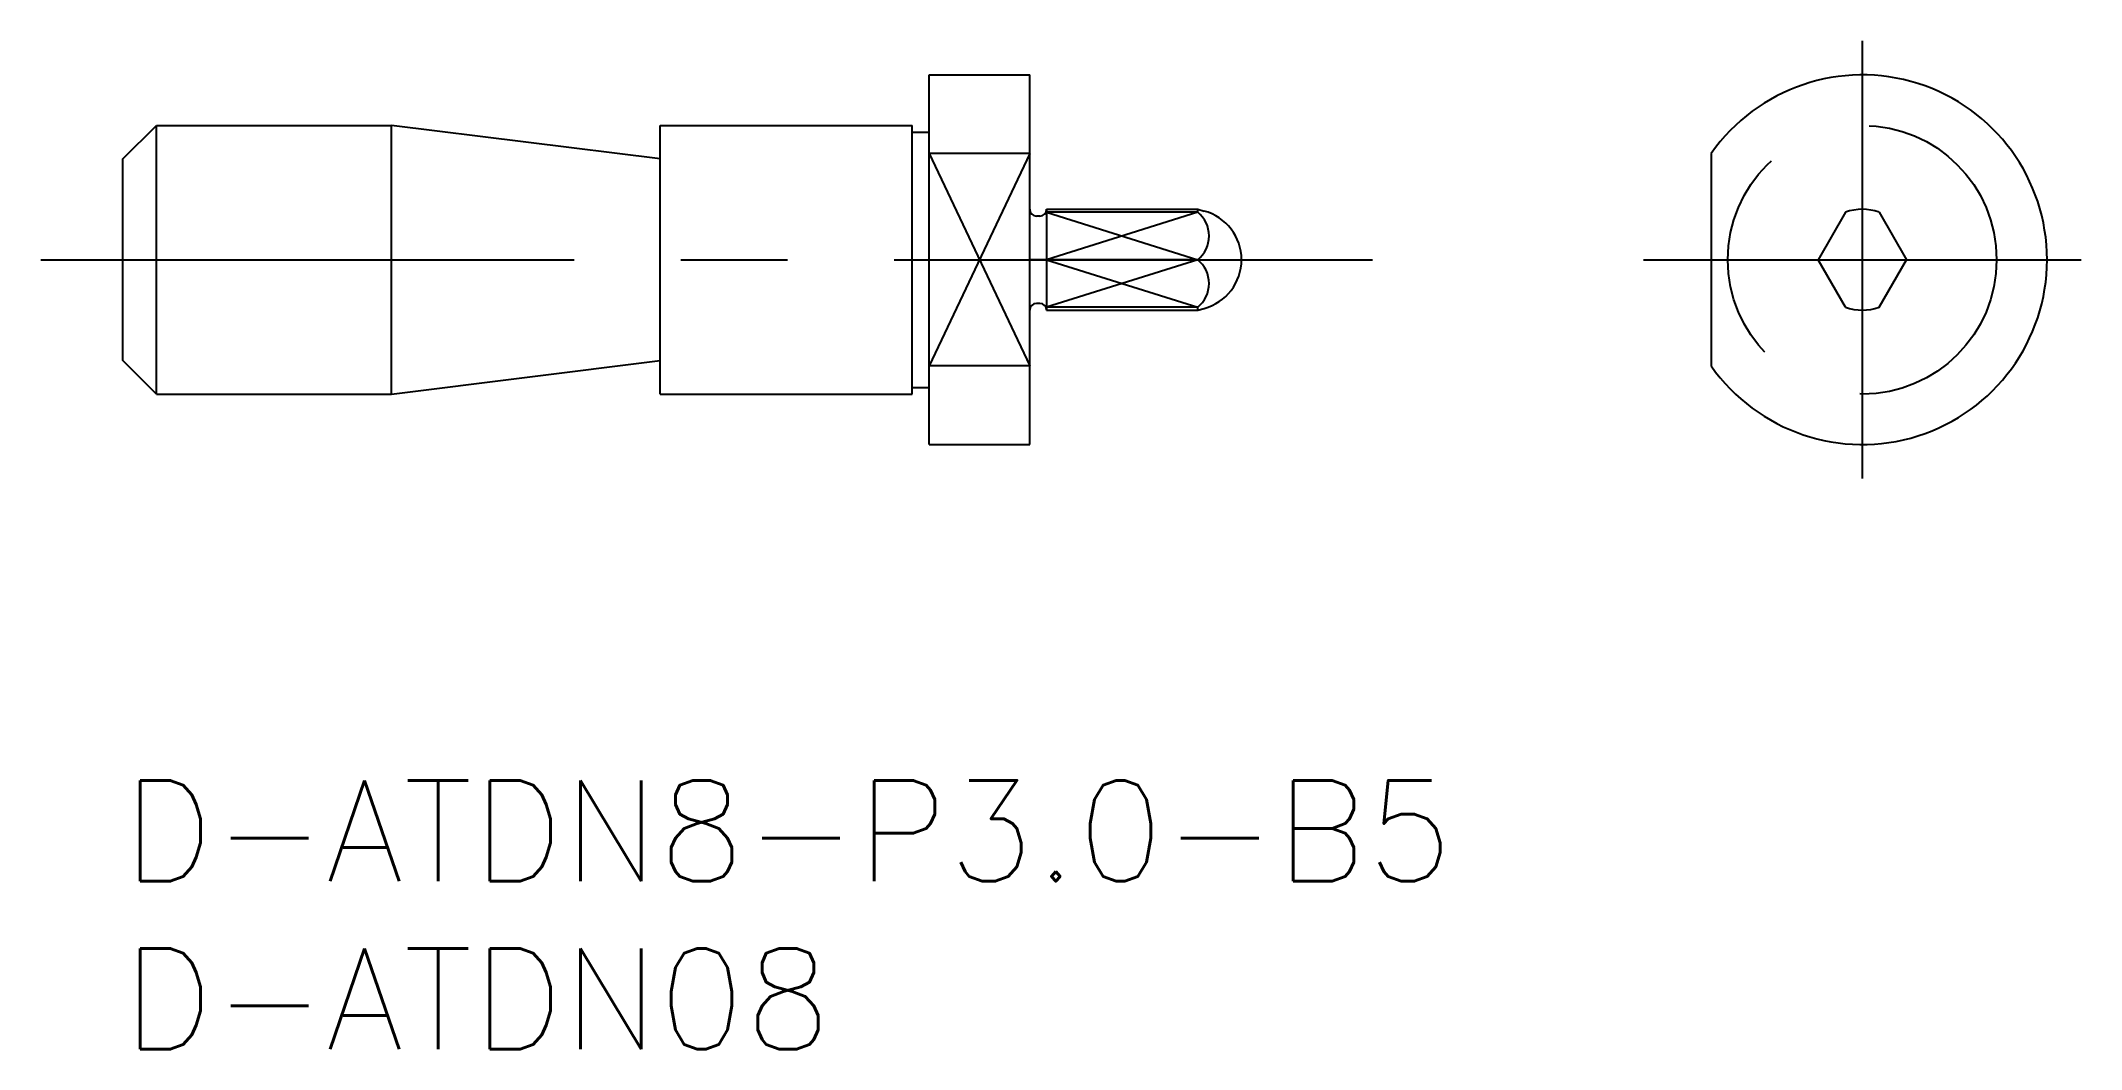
# Model space of a CAD drawing. Extents: x -2.4 to 58.3, y -8 to 22.
import ezdxf

# ---------------------------------------------------------------- set-up
doc = ezdxf.new("R2010")
doc.units = 0
doc.header["$LTSCALE"] = 0.5
doc.linetypes.add('CENTER', pattern=[50.8, 31.75, -6.35, 6.35, -6.35])
doc.linetypes.add('DASHED', pattern=[19.05, 12.7, -6.35])
doc.layers.get('0').update_dxf_attribs({"linetype": 'CONTINUOUS'})
for name, color, linetype in [('MSM_CENTER', 1, 'CENTER'), ('MSM_CONTINUOUS', 7, 'CONTINUOUS'), ('MSM_DASHED', 4, 'DASHED'), ('MSM_NARROW', 5, 'CONTINUOUS'), ('MSM_PART_NUMBER', 7, 'CONTINUOUS')]:
    doc.layers.add(name, color=color, linetype=linetype)
doc.styles.get("Standard").update_dxf_attribs({"font": 'txt.shx', "height": 3, "bigfont": 'bigfont.shx'})

# ---------------------------------------------------------------- blocks, each defined once
blk = doc.blocks.new('*U2')
at = {"layer": 'MSM_PART_NUMBER'}
blk.add_text('D-ATDN8-P3.0-B5', height=3, dxfattribs=at).set_placement((0, -3))
blk = doc.blocks.new('*U3')
at = {"layer": 'MSM_PART_NUMBER'}
blk.add_text('D-ATDN08', height=3, dxfattribs=at).set_placement((0, -8))

msp = doc.modelspace()

# ---------------------------------------------------------------- linework, layer by layer
msp.add_line((25.5, 10), (25.5, 10))
at = {"layer": 'MSM_CENTER'}
for p, q in [((51.781, 22.016), (51.781, 8.984)), ((-2.44, 15.5), (37.203, 15.5)), ((45.265, 15.5), (58.297, 15.5))]:
    msp.add_line(p, q, dxfattribs=at)
at = {"layer": 'MSM_CONTINUOUS'}
for p, q in [((24, 10), (24, 21)), ((24, 21), (27, 21)), ((27, 10), (27, 21)), ((0, 18.5), (1, 19.5)), ((1, 19.5), (8, 19.5)), ((1, 11.5), (1, 19.5)), ((8, 11.5), (8, 19.5)), ((16, 18.5), (8, 19.5)), ((16, 11.5), (16, 19.5)), ((16, 19.5), (23.5, 19.5)), ((23.5, 11.5), (23.5, 19.5)), ((23.5, 19.3), (24, 19.3)), ((0, 12.5), (0, 18.5)), ((27, 18.662), (24, 18.662)), ((47.281, 18.662), (47.281, 12.338)), ((27.3, 16.8), (27.2, 16.8)), ((27.5, 17), (32, 17)), ((27.5, 17), (27.5, 14)), ((32, 16.914), (27.5, 16.914)), ((32, 16.914), (32, 17)), ((32, 17), (32.191, 16.949)), ((51.281, 16.914), (50.465, 15.5)), ((52.281, 16.914), (53.098, 15.5)), ((32, 15.5), (27, 15.5)), ((51.281, 14.086), (50.465, 15.5)), ((52.281, 14.086), (53.098, 15.5)), ((27.3, 14.2), (27.2, 14.2)), ((32, 14.086), (27.5, 14.086)), ((27.5, 14), (32, 14)), ((32, 14), (32, 14.086)), ((32, 14), (32.191, 14.051)), ((1, 11.5), (0, 12.5)), ((8, 11.5), (16, 12.5)), ((27, 12.338), (24, 12.338)), ((23.5, 11.7), (24, 11.7)), ((1, 11.5), (8, 11.5)), ((16, 11.5), (23.5, 11.5)), ((24, 10), (27, 10)), ((24.75, 10), (24.75, 10))]:
    msp.add_line(p, q, dxfattribs=at)
for centre, radius, start, end in [((51.781, 15.5), 5.5, 215.0968, 144.9032), ((27.2, 17), 0.2, 180, 270), ((27.3, 17), 0.2, 270, 0), ((31.422, 16.207), 0.913, 309.26826, 50.73174), ((31.803, 15.5), 1.5, 284.99999, 75.00001), ((51.781, 15.5), 1.5, 70.52878, 109.47122), ((31.422, 14.793), 0.913, 309.26822, 50.73175), ((27.2, 14), 0.2, 90, 180), ((27.3, 14), 0.2, 0, 90), ((51.781, 15.5), 1.5, 250.52878, 289.47122)]:
    msp.add_arc(centre, radius, start, end, dxfattribs=at)
at = {"layer": 'MSM_DASHED'}
msp.add_circle((51.781, 15.5), 4, dxfattribs=at)
at = {"layer": 'MSM_NARROW'}
for p, q in [((24, 18.662), (27, 12.338)), ((27, 18.662), (24, 12.338)), ((27.5, 16.914), (32, 15.5)), ((32, 16.914), (27.5, 15.5)), ((32, 15.5), (27.5, 14.086)), ((27.5, 15.5), (32, 14.086))]:
    msp.add_line(p, q, dxfattribs=at)

# ---------------------------------------------------------------- block references
at = {"layer": 'MSM_CONTINUOUS'}
for name in ['*U2', '*U3']:
    msp.add_blockref(name, (0, 0), dxfattribs=at)

doc.saveas('drawing.dxf')
